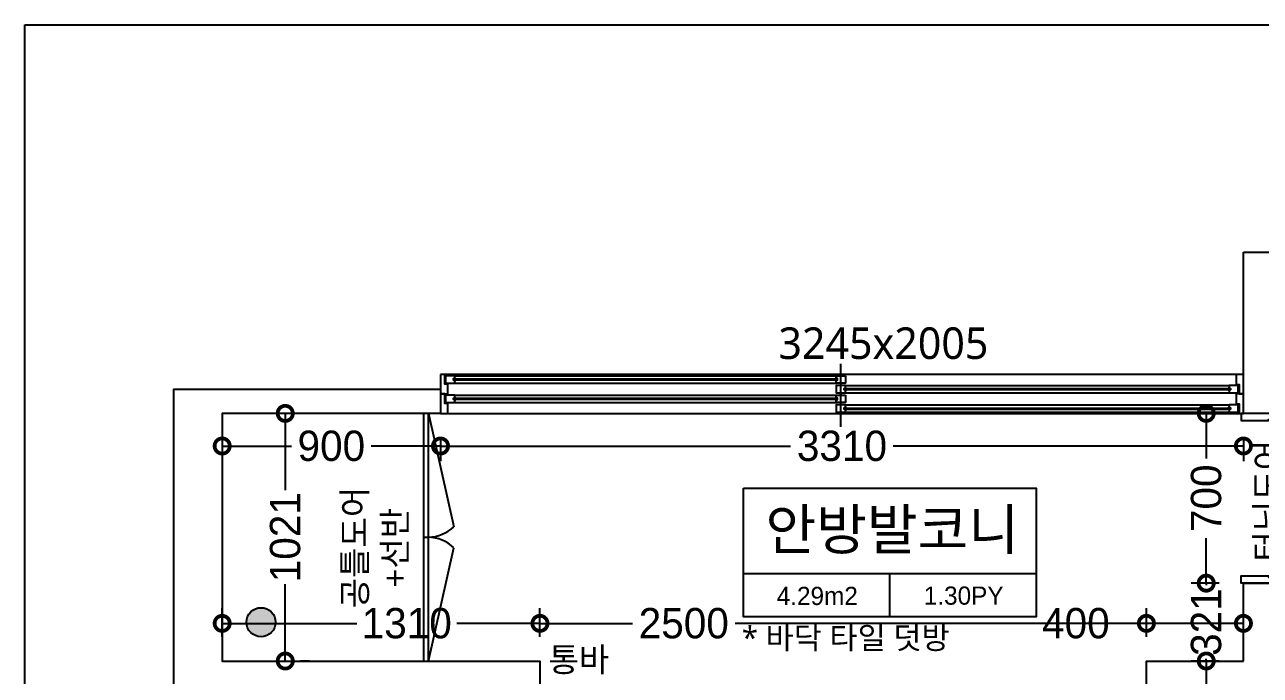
# Model space of a CAD drawing. Header units: millimetres. Extents: x 43335 to 261478, y -4312 to 41218.
# Drawn here: x 90929 to 96022, y 27063 to 29745 of the extents above; entities that cross this region are included whole.
import ezdxf
from ezdxf.enums import TextEntityAlignment as Align

# ---------------------------------------------------------------- set-up
doc = ezdxf.new("R2010")
doc.units = ezdxf.units.MM
doc.linetypes.add('CONT', pattern=[2, 1, 1])
for name, color, linetype in [('0-ELC TEXT', 7, 'Continuous'), ('03-TEXT', 3, 'Continuous'), ('DIM', 7, 'Continuous'), ('P-门', 4, 'Continuous'), ('S-DIM', 7, 'Continuous'), ('문자선', 3, 'Continuous'), ('벽1', 2, 'Continuous'), ('인테리어_가구_제작', 6, 'Continuous'), ('인테리어_기타', 8, 'Continuous'), ('인테리어_해치_벽체', 8, 'Continuous'), ('평면_가구', 6, 'Continuous')]:
    doc.layers.add(name, color=color, linetype=linetype)
doc.styles.add('넥슨고딕', font='HANDotum.ttf')
doc.styles.add('돋움', font='malgun.ttf')
doc.styles.add('스타일1', font='HANDotum.ttf')
doc.styles.add('코레일둥고', font='HANDotum.ttf')
doc.dimstyles.new('50', dxfattribs={"dimscale": 50, "dimtxt": 2.5, "dimasz": 2.5, "dimexe": 1.25, "dimexo": 2, "dimtad": 0, "dimdec": 0, "dimtxsty": '스타일1', "dimblk": 'DOTSMALL', "dimcen": 2.5, "dimclrd": 1, "dimclre": 1, "dimclrt": 2, "dimadec": 0, "dimazin": 0, "dimtfac": 1, "dimtdec": 0, "dimtix": 1, "dimtmove": 0, "dimatfit": 3, "dimldrblk": 'DOTSMALL', "dimfxl": 1.25, "dimarcsym": 0})

# ---------------------------------------------------------------- blocks, each defined once
blk = doc.blocks.new('_DOTSMALL')
at = {"color": 0, "linetype": 'ByBlock', "const_width": 0.5}
blk.add_lwpolyline([(-0.0625, 0, 1), (0.0625, 0, 1)], format="xyb", close=True, dxfattribs=at)
blk = doc.blocks.new('*D200')
at = {"layer": 'Defpoints', "color": 0, "transparency": 16777216}
for p in [(92002.7, 28142.5), (92002.7, 28142.5), (92002.7, 27121.5)]:
    blk.add_point(p, dxfattribs=at)
at = {"layer": 'S-DIM', "color": 1, "lineweight": -2, "transparency": 16777216}
for p, q in [((92002.7, 28142.5), (92002.7, 27825.4)), ((92102.7, 28142.5), (92065.2, 28142.5)), ((92002.7, 27121.5), (92002.7, 27438.5)), ((92102.7, 27121.5), (92065.2, 27121.5))]:
    blk.add_line(p, q, dxfattribs=at)
at = {"layer": 'S-DIM', "color": 1, "lineweight": -2, "transparency": 16777216, "xscale": 125, "yscale": 125, "zscale": 125}
for p, rotation in [((92002.7, 28142.5), 90), ((92002.7, 27121.5), 270)]:
    blk.add_blockref('_DOTSMALL', p, dxfattribs=dict(at, rotation=rotation))
at = {"layer": 'S-DIM', "color": 2, "transparency": 16777216, "insert": (92002.7, 27632), "char_height": 125, "attachment_point": 5, "rotation": 90, "style": '스타일1'}
blk.add_mtext('1021', dxfattribs=at)
blk = doc.blocks.new('*D214')
at = {"layer": 'Defpoints', "color": 0, "transparency": 16777216}
for p in [(91742.7, 28142.5), (92642.7, 28142.5), (92642.7, 28008)]:
    blk.add_point(p, dxfattribs=at)
at = {"layer": 'S-DIM', "color": 1, "lineweight": -2, "transparency": 16777216}
for p, q in [((91742.7, 28042.5), (91742.7, 27945.5)), ((92642.7, 28042.5), (92642.7, 27945.5)), ((91742.7, 28008), (92028.5, 28008)), ((92642.7, 28008), (92357, 28008))]:
    blk.add_line(p, q, dxfattribs=at)
at = {"layer": 'S-DIM', "color": 1, "lineweight": -2, "transparency": 16777216, "xscale": 125, "yscale": 125, "zscale": 125, "rotation": 180}
blk.add_blockref('_DOTSMALL', (91742.7, 28008), dxfattribs=at)
at = {"layer": 'S-DIM', "color": 1, "lineweight": -2, "transparency": 16777216, "xscale": 125, "yscale": 125, "zscale": 125}
blk.add_blockref('_DOTSMALL', (92642.7, 28008), dxfattribs=at)
at = {"layer": 'S-DIM', "color": 2, "transparency": 16777216, "insert": (92192.7, 28008), "char_height": 125, "attachment_point": 5, "style": '스타일1'}
blk.add_mtext('900', dxfattribs=at)
blk = doc.blocks.new('*D215')
at = {"layer": 'Defpoints', "color": 0, "transparency": 16777216}
for p in [(92642.7, 28142.4), (95952.7, 28142.4), (95952.7, 28008)]:
    blk.add_point(p, dxfattribs=at)
at = {"layer": 'S-DIM', "color": 1, "lineweight": -2, "transparency": 16777216}
for p, q in [((92642.7, 28042.4), (92642.7, 27945.5)), ((95952.7, 28042.4), (95952.7, 27945.5)), ((92642.7, 28008), (94086, 28008)), ((95952.7, 28008), (94509.4, 28008))]:
    blk.add_line(p, q, dxfattribs=at)
at = {"layer": 'S-DIM', "color": 1, "lineweight": -2, "transparency": 16777216, "xscale": 125, "yscale": 125, "zscale": 125, "rotation": 180}
blk.add_blockref('_DOTSMALL', (92642.7, 28008), dxfattribs=at)
at = {"layer": 'S-DIM', "color": 1, "lineweight": -2, "transparency": 16777216, "xscale": 125, "yscale": 125, "zscale": 125}
blk.add_blockref('_DOTSMALL', (95952.7, 28008), dxfattribs=at)
at = {"layer": 'S-DIM', "color": 2, "transparency": 16777216, "insert": (94297.7, 28008), "char_height": 125, "attachment_point": 5, "style": '스타일1'}
blk.add_mtext('3310', dxfattribs=at)
blk = doc.blocks.new('*D216')
at = {"layer": 'Defpoints', "color": 0, "transparency": 16777216}
for p in [(95952.7, 28142.5), (95799.4, 27442.5), (95952.7, 27442.5)]:
    blk.add_point(p, dxfattribs=at)
at = {"layer": 'S-DIM', "color": 1, "lineweight": -2, "transparency": 16777216}
for p, q in [((95852.7, 28142.5), (95736.9, 28142.5)), ((95799.4, 28142.5), (95799.4, 27956.3)), ((95799.4, 27442.5), (95799.4, 27628.6)), ((95852.7, 27442.5), (95736.9, 27442.5))]:
    blk.add_line(p, q, dxfattribs=at)
at = {"layer": 'S-DIM', "color": 1, "lineweight": -2, "transparency": 16777216, "xscale": 125, "yscale": 125, "zscale": 125}
for p, rotation in [((95799.4, 28142.5), 90), ((95799.4, 27442.5), 270)]:
    blk.add_blockref('_DOTSMALL', p, dxfattribs=dict(at, rotation=rotation))
at = {"layer": 'S-DIM', "color": 2, "transparency": 16777216, "insert": (95799.4, 27792.5), "char_height": 125, "attachment_point": 5, "rotation": 90, "style": '스타일1'}
blk.add_mtext('700', dxfattribs=at)
blk = doc.blocks.new('*D217')
at = {"layer": 'Defpoints', "color": 0, "transparency": 16777216}
for p in [(95952.7, 27442.5), (95799.4, 27121.5), (95952.7, 27121.5)]:
    blk.add_point(p, dxfattribs=at)
at = {"layer": 'S-DIM', "color": 1, "lineweight": -2, "transparency": 16777216}
for p, q in [((95799.4, 27442.5), (95799.4, 27567.5)), ((95852.7, 27442.5), (95736.9, 27442.5)), ((95799.4, 27442.5), (95799.4, 27433.7)), ((95852.7, 27121.5), (95736.9, 27121.5)), ((95799.4, 27121.5), (95799.4, 27130.2)), ((95799.4, 27121.5), (95799.4, 26996.5))]:
    blk.add_line(p, q, dxfattribs=at)
at = {"layer": 'S-DIM', "color": 1, "lineweight": -2, "transparency": 16777216, "xscale": 125, "yscale": 125, "zscale": 125}
for p, rotation in [((95799.4, 27442.5), 270), ((95799.4, 27121.5), 90)]:
    blk.add_blockref('_DOTSMALL', p, dxfattribs=dict(at, rotation=rotation))
at = {"layer": 'S-DIM', "color": 2, "transparency": 16777216, "insert": (95799.4, 27282), "char_height": 125, "attachment_point": 5, "rotation": 90, "style": '스타일1'}
blk.add_mtext('321', dxfattribs=at)
blk = doc.blocks.new('*D218')
at = {"layer": 'Defpoints', "color": 0, "transparency": 16777216}
for p in [(95952.7, 27276.7), (95552.7, 27121.5), (95952.7, 27121.5)]:
    blk.add_point(p, dxfattribs=at)
at = {"layer": 'S-DIM', "color": 1, "lineweight": -2, "transparency": 16777216}
for p, q in [((95552.7, 27221.5), (95552.7, 27339.2)), ((95952.7, 27221.5), (95952.7, 27339.2)), ((95552.7, 27276.7), (95427.7, 27276.7)), ((95952.7, 27276.7), (95552.7, 27276.7))]:
    blk.add_line(p, q, dxfattribs=at)
at = {"layer": 'S-DIM', "color": 1, "lineweight": -2, "transparency": 16777216, "xscale": 125, "yscale": 125, "zscale": 125, "rotation": 180}
blk.add_blockref('_DOTSMALL', (95552.7, 27276.7), dxfattribs=at)
at = {"layer": 'S-DIM', "color": 1, "lineweight": -2, "transparency": 16777216, "xscale": 125, "yscale": 125, "zscale": 125}
blk.add_blockref('_DOTSMALL', (95952.7, 27276.7), dxfattribs=at)
at = {"layer": 'S-DIM', "color": 2, "transparency": 16777216, "insert": (95262, 27276.7), "char_height": 125, "attachment_point": 5, "style": '스타일1'}
blk.add_mtext('400', dxfattribs=at)
blk = doc.blocks.new('*D219')
at = {"layer": 'Defpoints', "color": 0, "transparency": 16777216}
for p in [(93052.7, 27276.7), (93052.7, 27121.5), (95552.7, 27121.5)]:
    blk.add_point(p, dxfattribs=at)
at = {"layer": 'S-DIM', "color": 1, "lineweight": -2, "transparency": 16777216}
for p, q in [((93052.7, 27221.5), (93052.7, 27339.2)), ((95552.7, 27221.5), (95552.7, 27339.2)), ((93052.7, 27276.7), (93434.2, 27276.7)), ((95552.7, 27276.7), (93856.9, 27276.7))]:
    blk.add_line(p, q, dxfattribs=at)
at = {"layer": 'S-DIM', "color": 1, "lineweight": -2, "transparency": 16777216, "xscale": 125, "yscale": 125, "zscale": 125, "rotation": 180}
blk.add_blockref('_DOTSMALL', (93052.7, 27276.7), dxfattribs=at)
at = {"layer": 'S-DIM', "color": 1, "lineweight": -2, "transparency": 16777216, "xscale": 125, "yscale": 125, "zscale": 125}
blk.add_blockref('_DOTSMALL', (95552.7, 27276.7), dxfattribs=at)
at = {"layer": 'S-DIM', "color": 2, "transparency": 16777216, "insert": (93645.6, 27276.7), "char_height": 125, "attachment_point": 5, "style": '스타일1'}
blk.add_mtext('2500', dxfattribs=at)
blk = doc.blocks.new('*D220')
at = {"layer": 'Defpoints', "color": 0, "transparency": 16777216}
for p in [(91742.7, 27276.7), (91742.7, 27121.5), (93052.7, 27121.5)]:
    blk.add_point(p, dxfattribs=at)
at = {"layer": 'S-DIM', "color": 1, "lineweight": -2, "transparency": 16777216}
for p, q in [((91742.7, 27221.5), (91742.7, 27339.2)), ((93052.7, 27221.5), (93052.7, 27339.2)), ((91742.7, 27276.7), (92297.5, 27276.7)), ((93052.7, 27276.7), (92709.5, 27276.7))]:
    blk.add_line(p, q, dxfattribs=at)
at = {"layer": 'S-DIM', "color": 1, "lineweight": -2, "transparency": 16777216, "xscale": 125, "yscale": 125, "zscale": 125, "rotation": 180}
blk.add_blockref('_DOTSMALL', (91742.7, 27276.7), dxfattribs=at)
at = {"layer": 'S-DIM', "color": 1, "lineweight": -2, "transparency": 16777216, "xscale": 125, "yscale": 125, "zscale": 125}
blk.add_blockref('_DOTSMALL', (93052.7, 27276.7), dxfattribs=at)
at = {"layer": 'S-DIM', "color": 2, "transparency": 16777216, "insert": (92503.5, 27276.7), "char_height": 125, "attachment_point": 5, "style": '스타일1'}
blk.add_mtext('1310', dxfattribs=at)
blk = doc.blocks.new('ahsuehd')
at = {"layer": 'P-门', "ltscale": 15}
for p, q in [((46210.1, -11757.9), (46210.1, -11761.9)), ((47789, -11757.9), (47789, -11761.9)), ((47820, -11797.9), (47820, -11801.9)), ((47823.5, -11794.1), (47826.2, -11795.5)), ((47826.2, -11795.5), (47826.7, -11796.5)), ((47826.7, -11796.5), (47827.3, -11797.9)), ((49408.9, -11801.9), (49408.9, -11797.9)), ((46210.1, -11837.9), (46210.1, -11841.9)), ((47789, -11837.9), (47789, -11841.9)), ((47820, -11877.9), (47820, -11881.9)), ((47823.5, -11874.1), (47826.2, -11875.5)), ((47823.5, -11885.7), (47826.2, -11884.3)), ((47826.2, -11875.5), (47826.7, -11876.5)), ((47826.2, -11884.3), (47826.7, -11883.3)), ((47826.7, -11876.5), (47827.3, -11877.9)), ((47826.7, -11883.3), (47827.3, -11881.9)), ((49408.9, -11881.9), (49408.9, -11877.9))]:
    blk.add_line(p, q, dxfattribs=at)
for points in [[(47804.5, -11955.2), (47804.5, -11695.2)], [(46154.5, -11740), (46154.5, -11820), (46184.5, -11820), (46184.5, -11781.1), (46184.5, -11779), (46171.9, -11779), (46171.9, -11740), (46154.5, -11740)], [(49434.5, -11740), (46171.9, -11740)], [(46210.1, -11757.9), (47789, -11757.9)], [(46210.1, -11761.9), (47789, -11761.9)], [(46213.6, -11744.9), (47785.5, -11744.9)], [(46213.6, -11754.1), (46216.3, -11755.5), (46216.8, -11756.5), (46217.4, -11757.9)], [(46213.6, -11765.7), (46216.3, -11764.3), (46216.8, -11763.3), (46217.4, -11761.9)], [(47785.5, -11754.1), (47782.7, -11755.5), (47782.2, -11756.5), (47781.7, -11757.9)], [(47785.5, -11765.7), (47782.7, -11764.3), (47782.2, -11763.3), (47781.7, -11761.9)], [(49464.5, -11820), (49464.5, -11740), (49434.5, -11740), (49434.5, -11778.9), (49434.5, -11781), (49447, -11781), (49447, -11820), (49464.5, -11820)], [(46213.6, -11774.9), (47785.5, -11774.9)], [(47820, -11797.9), (49408.9, -11797.9)], [(47820, -11801.9), (49408.9, -11801.9)], [(47823.5, -11784.9), (49405.4, -11784.9)], [(47823.5, -11805.7), (47826.2, -11804.3), (47826.7, -11803.3), (47827.3, -11801.9)], [(47823.5, -11814.9), (49405.4, -11814.9)], [(49405.4, -11794.1), (49402.7, -11795.5), (49402.1, -11796.5), (49401.6, -11797.9)], [(49405.4, -11805.7), (49402.7, -11804.3), (49402.1, -11803.3), (49401.6, -11801.9)], [(46154.5, -11820), (46154.5, -11900), (46184.5, -11900), (46184.5, -11861.1), (46184.5, -11859), (46171.9, -11859), (46171.9, -11820), (46154.5, -11820)], [(46210.1, -11837.9), (47789, -11837.9)], [(46210.1, -11841.9), (47789, -11841.9)], [(46213.6, -11824.9), (47785.5, -11824.9)], [(46213.6, -11834.1), (46216.3, -11835.5), (46216.8, -11836.5), (46217.4, -11837.9)], [(46213.6, -11845.7), (46216.3, -11844.3), (46216.8, -11843.3), (46217.4, -11841.9)], [(46213.6, -11854.9), (47785.5, -11854.9)], [(47785.5, -11834.1), (47782.7, -11835.5), (47782.2, -11836.5), (47781.7, -11837.9)], [(47785.5, -11845.7), (47782.7, -11844.3), (47782.2, -11843.3), (47781.7, -11841.9)], [(47823.5, -11864.9), (49405.4, -11864.9)], [(49464.5, -11900), (49464.5, -11820), (49434.5, -11820), (49434.5, -11858.9), (49434.5, -11861), (49447, -11861), (49447, -11900), (49464.5, -11900)], [(46184.5, -11900), (49447, -11900)], [(47820, -11877.9), (49408.9, -11877.9)], [(47820, -11881.9), (49408.9, -11881.9)], [(47823.5, -11894.9), (49405.4, -11894.9)], [(49405.4, -11874.1), (49402.7, -11875.5), (49402.1, -11876.5), (49401.6, -11877.9)], [(49405.4, -11885.7), (49402.7, -11884.3), (49402.1, -11883.3), (49401.6, -11881.9)]]:
    blk.add_lwpolyline(points, dxfattribs=at)
for points in [[(46175.6, -11744.9), (46175.6, -11774.9), (46213.6, -11774.9), (46213.6, -11764.9), (46208, -11763.1), (46208, -11756.7), (46213.6, -11754.9), (46213.6, -11744.9)], [(47823.5, -11744.9), (47823.5, -11774.9), (47785.5, -11774.9), (47785.5, -11764.9), (47791, -11763.1), (47791, -11756.7), (47785.5, -11754.9), (47785.5, -11744.9)], [(47823.5, -11804.9), (47817.9, -11803.1), (47817.9, -11796.7), (47823.5, -11794.9), (47823.5, -11784.9), (47785.5, -11784.9), (47785.5, -11814.9), (47823.5, -11814.9)], [(49443.4, -11814.9), (49443.4, -11784.9), (49405.4, -11784.9), (49405.4, -11794.9), (49410.9, -11796.7), (49410.9, -11803.1), (49405.4, -11804.9), (49405.4, -11814.9)], [(46175.6, -11824.9), (46175.6, -11854.9), (46213.6, -11854.9), (46213.6, -11844.9), (46208, -11843.1), (46208, -11836.7), (46213.6, -11834.9), (46213.6, -11824.9)], [(47823.5, -11824.9), (47823.5, -11854.9), (47785.5, -11854.9), (47785.5, -11844.9), (47791, -11843.1), (47791, -11836.7), (47785.5, -11834.9), (47785.5, -11824.9)], [(47823.5, -11884.9), (47817.9, -11883.1), (47817.9, -11876.7), (47823.5, -11874.9), (47823.5, -11864.9), (47785.5, -11864.9), (47785.5, -11894.9), (47823.5, -11894.9)], [(49443.4, -11894.9), (49443.4, -11864.9), (49405.4, -11864.9), (49405.4, -11874.9), (49410.9, -11876.7), (49410.9, -11883.1), (49405.4, -11884.9), (49405.4, -11894.9)], [(49674.5, -11930), (49674.5, -11900), (49454.5, -11900), (49454.5, -11930), (49567.5, -11930), (49567.5, -11925), (49631.5, -11925), (49631.5, -11930)], [(49674.5, -12570), (49674.5, -12600), (49454.5, -12600), (49454.5, -12570), (49567.5, -12570), (49567.5, -12575), (49631.5, -12575), (49631.5, -12570)]]:
    blk.add_lwpolyline(points, close=True, dxfattribs=at)
blk = doc.blocks.new('aheishx')
at = {"layer": '인테리어_해치_벽체'}
h = blk.add_hatch(dxfattribs=at)
h.set_pattern_fill('ANSI31', color=256, scale=10, angle=450)
h.paths.add_polyline_path([(52324.5, 41318.4), (52454.5, 41318.4), (52454.5, 41118.4), (52324.5, 41118.4)])
h.paths.add_polyline_path([(52764.5, 37528.3), (53864.5, 37528.3), (53864.5, 37328.5), (52764.5, 37328.5)])
edge = h.paths.add_edge_path()
edge.add_arc((53994.5, 43177.4), 500, 180, 270)
edge.add_line((53994.5, 42677.4), (54394.5, 42677.4))
edge.add_line((54394.5, 42677.4), (54394.5, 42777.4))
edge.add_line((54394.5, 42777.4), (53994.5, 42777.4))
edge.add_arc((53994.5, 43177.4), 400, 180, 270, ccw=False)
edge.add_line((53594.5, 43177.4), (53494.5, 43177.4))
edge = h.paths.add_edge_path()
edge.add_arc((53994.5, 43777.4), 500, 90, 180, ccw=False)
edge.add_line((53994.5, 44277.4), (54394.5, 44277.4))
edge.add_line((54394.5, 44277.4), (54394.5, 44177.4))
edge.add_line((54394.5, 44177.4), (53994.5, 44177.4))
edge.add_arc((53994.5, 43777.4), 400, 90, 180)
edge.add_line((53594.5, 43777.4), (53494.5, 43777.4))
h.paths.add_polyline_path([(54964.5, 41318.4), (55314.5, 41318.4), (55314.5, 41218.4), (54964.5, 41218.4)])
h.paths.add_polyline_path([(56264.5, 41318.4), (56754.5, 41318.4), (56754.5, 41218.4), (56264.5, 41218.4)])
h.paths.add_polyline_path([(54964.5, 39338.4), (55314.5, 39338.4), (55314.5, 39138.4), (54964.5, 39138.4)])
h.paths.add_polyline_path([(56264.5, 39338.4), (56399.5, 39338.4), (56399.5, 39138.4), (56264.5, 39138.4)])
h.paths.add_polyline_path([(58404.5, 39338.4), (58404.5, 40068.4), (58334.5, 40068.4), (58334.5, 39338.4)])
h.paths.add_polyline_path([(58334.5, 39338.4), (57629.5, 39338.4), (57629.5, 39468.4), (58334.5, 39468.4)])
h.paths.add_polyline_path([(59824.5, 48177.4), (60444.5, 48177.4), (60444.5, 48032.4), (59824.5, 48032.4)])
h.paths.add_polyline_path([(45604.5, 38658.4), (46204.5, 38658.4), (46204.5, 38588.4), (45604.5, 38588.4)])
h.paths.add_polyline_path([(45254.5, 38658.4), (45254.5, 39263.4), (45384.5, 39263.4), (45384.5, 38658.4)])
h.paths.add_polyline_path([(46709.5, 46807.4), (46709.5, 43768.4), (46609.5, 43768.4), (46609.5, 46807.4)])
blk = doc.blocks.new('aheishxsdfe')
at = {"layer": '벽1'}
blk.add_lwpolyline([(49464.5, 48718.4), (49664.5, 48718.4), (49664.5, 48053.4), (49464.5, 48053.4)], close=True, dxfattribs=at)
for points in [[(46154.5, 48153.4), (46154.5, 48053.4), (45254.5, 48053.4), (45254.5, 47032.4), (46564.5, 47032.4), (46564.5, 46807.4), (45254.5, 46807.4), (45254.5, 40158.4), (46054.5, 40158.4), (46054.5, 39958.4), (45254.5, 39958.4), (45254.5, 38658.4), (45604.5, 38658.4), (45604.5, 37528.4), (45929.5, 37528.4), (45929.5, 37328.4), (45404.5, 37328.4), (45404.5, 38458.4), (45054.5, 38458.4), (45054.5, 48153.4), (46154.5, 48153.4)], [(49464.5, 47032.4), (49464.5, 47353.4), (49664.5, 47353.4), (49664.5, 47053.8), (50114.5, 47053.8), (50114.5, 46808.8), (49664.5, 46808.8), (49664.5, 42668.4), (49464.5, 42668.4), (49464.5, 46807.4), (49064.5, 46807.4), (49064.5, 47032.4), (49464.5, 47032.4)]]:
    blk.add_lwpolyline(points, dxfattribs=at)

msp = doc.modelspace()

# ---------------------------------------------------------------- hatches: boundary and pattern name
at = {"layer": '인테리어_가구_제작', "linetype": 'CONT', "ltscale": 200}
h = msp.add_hatch(dxfattribs=at)
h.set_pattern_fill('ANGLE', color=8)
h.set_pattern_definition([(0, (46488.259, 89.011), (0, 6.985), [5.08, -1.905]), (90, (46488.259, 89.011), (-6.985, 4e-16), [5.08, -1.905])])
edge = h.paths.add_edge_path()
edge.add_arc((91902.7, 27281.4), 60, 0, 360)
edge = h.paths.add_edge_path()
edge.add_arc((101612.7, 17777.4), 60, 0, 360)
edge = h.paths.add_edge_path()
edge.add_arc((106772.7, 27281.4), 60, 0, 360)

# ---------------------------------------------------------------- linework, layer by layer
at = {"layer": 'DIM'}
msp.add_lwpolyline([(90928.6, 29745.2), (111928.6, 29745.2), (111928.6, 14895.2), (90928.6, 14895.2)], close=True, dxfattribs=at)
at = {"layer": '인테리어_가구_제작', "color": 8, "linetype": 'CONT', "ltscale": 200}
for p, q in [((92592.7, 28142.4), (92697.8, 27675.1)), ((92592.7, 27121.5), (92697.8, 27588.8))]:
    msp.add_line(p, q, dxfattribs=at)
msp.add_circle((91902.7, 27281.4), 60, dxfattribs=at)
for centre, start, end in [((92588.8, 27791.2), 271.4329, 313.1988), ((92588.8, 27472.7), 46.8012, 88.5671)]:
    msp.add_arc(centre, 159.3, start, end, dxfattribs=at)
at = {"layer": '인테리어_기타', "color": 152, "true_color": 0x2776bb}
msp.add_line((94495, 27303.5), (94495, 27480.3), dxfattribs=at)
msp.add_lwpolyline([(93891.4, 27834.1), (95098.6, 27834.1), (95098.6, 27480.3), (93891.4, 27480.3)], close=True, dxfattribs=at)
msp.add_lwpolyline([(95098.6, 27480.3), (95098.6, 27303.5), (93891.4, 27303.5), (93891.4, 27480.3)], dxfattribs=at)
at = {"layer": '평면_가구'}
for points in [[(92592.7, 27121.5), (92592.7, 28142.4), (92572.7, 28142.4), (92572.7, 27121.5), (92592.7, 27121.5)], [(92572.7, 27632), (92592.7, 27632)]]:
    msp.add_lwpolyline(points, dxfattribs=at)

# ---------------------------------------------------------------- block references
at = {"layer": 'DIM'}
for name, p in [('ahsuehd', (46488.3, 40042.5)), ('aheishxsdfe', (46488.3, -19911)), ('aheishx', (46488.3, -19911))]:
    msp.add_blockref(name, p, dxfattribs=at)

# ---------------------------------------------------------------- texts
at = {"layer": '0-ELC TEXT', "style": '코레일둥고'}
for s, p in [('터닝도어', (96101, 27531.5)), ('공틀도어', (92339, 27338.3)), ('+선반', (92504.1, 27424.3))]:
    msp.add_text(s, height=100, rotation=90, dxfattribs=at).set_placement(p)
msp.add_text('통바', height=100, dxfattribs=at).set_placement((93087.9, 27077.4))
at = {"layer": '03-TEXT'}
for s, height, style, p in [('안방발코니', 166.67, '코레일둥고', (94505.1, 27580.7)), ('4.29m2', 75, '넥슨고딕', (94196, 27352.4)), ('1.30PY', 75, '넥슨고딕', (94799.5, 27353.7))]:
    msp.add_text(s, height=height, dxfattribs=dict(at, style=style)).set_placement(p, align=Align.CENTER)
at = {"layer": '문자선', "insert": (93885.1, 27263.8), "char_height": 92.49, "attachment_point": 1, "style": '돋움'}
msp.add_mtext_dynamic_manual_height_columns('* 바닥 타일 덧방', width=1664.413, gutter_width=137.5, heights=[235.5], dxfattribs=at)
at = {"layer": '인테리어_기타', "color": 152, "true_color": 0x2776bb, "insert": (94901.5, 28497.1), "char_height": 130.2, "attachment_point": 3, "style": '돋움'}
msp.add_mtext_dynamic_manual_height_columns('3245x2005', width=1361.317, gutter_width=276.6, heights=[390.6], dxfattribs=at)

# ---------------------------------------------------------------- dimensions: what is measured, and where the dimension line sits
at = {"layer": 'S-DIM'}
for base, p1, p2, picture, middle in [((92002.7, 28142.4), (92002.7, 27121.5), (92002.7, 28142.4), '*D200', (92002.7, 27632)), ((95799.4, 27442.5), (95952.7, 28142.4), (95952.7, 27442.5), '*D216', (95799.4, 27792.5)), ((95799.4, 27121.5), (95952.7, 27442.5), (95952.7, 27121.5), '*D217', (95799.4, 27282))]:
    dim = msp.add_linear_dim(base=base, p1=p1, p2=p2, angle=90, dimstyle='50', dxfattribs=at)
    dim.commit()
    dim.dimension.update_dxf_attribs({"geometry": picture, "text_midpoint": middle})
for base, p1, p2, picture, middle in [((92642.7, 28008), (91742.7, 28142.4), (92642.7, 28142.4), '*D214', (92192.7, 28008)), ((95952.7, 28008), (92642.7, 28142.4), (95952.7, 28142.4), '*D215', (94297.7, 28008))]:
    dim = msp.add_linear_dim(base=base, p1=p1, p2=p2, dimstyle='50', dxfattribs=at)
    dim.commit()
    dim.dimension.update_dxf_attribs({"geometry": picture, "text_midpoint": middle})
for base, p1, p2, picture, middle in [((91742.7, 27276.7), (93052.7, 27121.5), (91742.7, 27121.5), '*D220', (92503.5, 27276.7)), ((93052.7, 27276.7), (95552.7, 27121.5), (93052.7, 27121.5), '*D219', (93645.6, 27276.7)), ((95952.7, 27276.7), (95552.7, 27121.5), (95952.7, 27121.5), '*D218', (95262, 27276.7))]:
    dim = msp.add_linear_dim(base=base, p1=p1, p2=p2, dimstyle='50', dxfattribs=at)
    dim.commit()
    dim.dimension.update_dxf_attribs({"geometry": picture, "text_midpoint": middle, "dimtype": 160})

doc.saveas('drawing.dxf')
